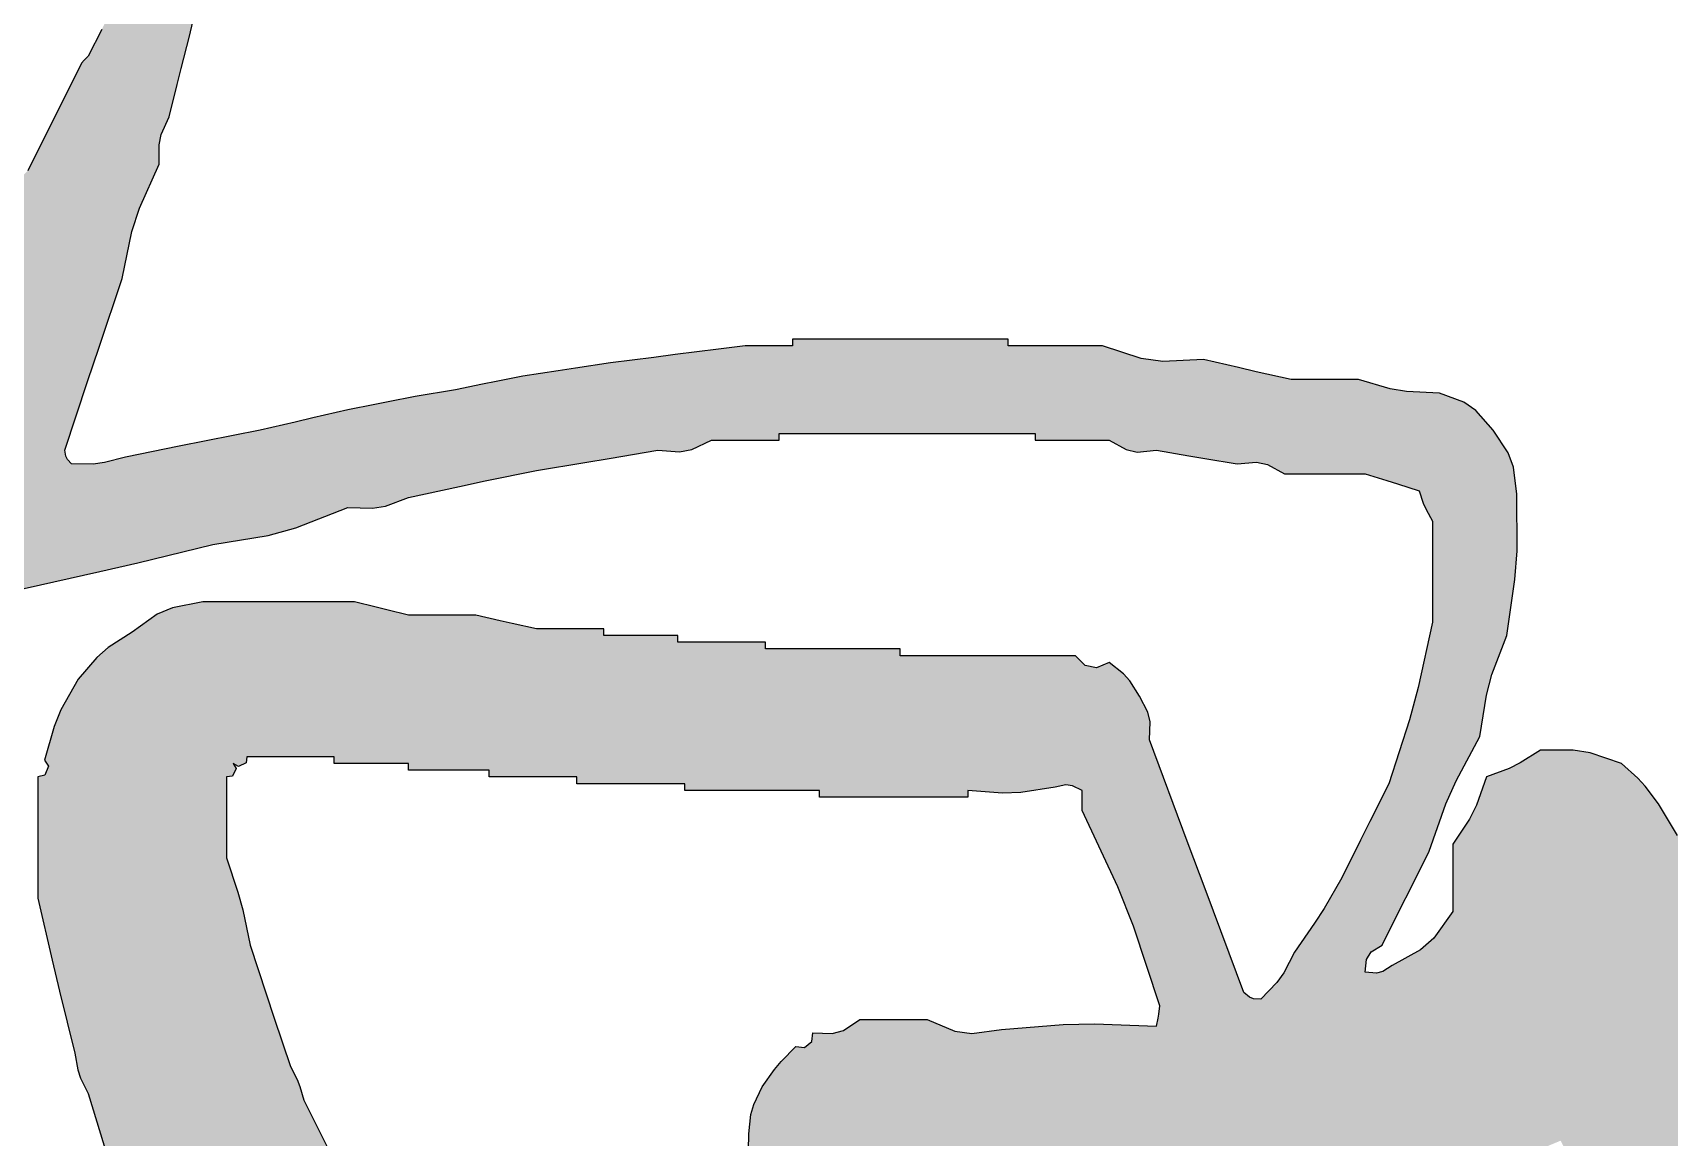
# Model space of a CAD drawing. Header units: millimetres. Extents: x 434053 to 1059003, y -2417481 to 936527.
# Drawn here: x 586877.4 to 587037.7, y -1806201.1 to -1806092.9 of the extents above; entities that cross this region are included whole.
import ezdxf

# ---------------------------------------------------------------- set-up
doc = ezdxf.new("R2010")
doc.units = ezdxf.units.MM
doc.header["$LTSCALE"] = 1000
doc.header["$MEASUREMENT"] = 0
doc.layers.add('图框层', color=3, linetype='Continuous')

# ---------------------------------------------------------------- blocks, each defined once
blk = doc.blocks.new('A$C46CD72AD')
h = blk.add_hatch(color=256)
h.dxf.hatch_style = 1
h.paths.add_polyline_path([(5.189444956116141, 3.462566575792259), (5.201551956116141, 3.48419257579226), (5.201551956116141, 3.519203575792258), (5.201551956116141, 3.536708575792261), (5.201551956116141, 3.571718575792257), (5.186075956116142, 3.63013657579226), (5.172870956116142, 3.659188575792257), (5.139032956116143, 3.709259575792256), (5.125560956116143, 3.729175575792258), (5.118890956116143, 3.739179575792257), (5.105689956116144, 3.759274575792258), (5.034001956116143, 3.830962575792256), (4.998157956116142, 3.866806575792257), (4.926468956116139, 3.938494575792259), (4.842457956116139, 4.007730575792259), (4.80077195611614, 4.042747575792262), (4.718073956116143, 4.113547575792257), (4.71332595611614, 4.126449575792257), (4.716148956116143, 4.137740575792257), (4.726409956116139, 4.146890575792256), (4.762038956116143, 4.199854575792259), (4.783470956116144, 4.224715575792256), (4.830607956116143, 4.267759575792258), (4.887350956116141, 4.305283575792259), (4.914967956116143, 4.325368575792258), (4.968148956116142, 4.367789575792258), (5.010705956116144, 4.383899575792256), (5.03143495611614, 4.395128575792256), (5.068177956116141, 4.421972575792257), (5.125863956116142, 4.450594575792259), (5.156355956116144, 4.462452575792256), (5.21822295611614, 4.480323575792259), (5.288243956116141, 4.50366357579226), (5.323254956116141, 4.515333575792258), (5.393274956116141, 4.538673575792259), (5.431136956116141, 4.558416575792258), (5.449060956116142, 4.572755575792261), (5.476633956116142, 4.605360575792258), (5.478182956116143, 4.621706575792256), (5.48220995611614, 4.630767575792259), (5.493304956116141, 4.642871575792256), (5.493304956116141, 4.672880575792259), (5.493304956116141, 4.687885575792258), (5.493304956116141, 4.717894575792258), (5.479322956116143, 4.747654575792257), (5.470843956116141, 4.762067575792258), (5.451625956116143, 4.788748575792258), (5.428285956116142, 4.800418575792257), (5.416615956116139, 4.806253575792258), (5.393274956116141, 4.81792357579226), (5.35326295611614, 4.81792357579226), (5.333257956116142, 4.81792357579226), (5.293245956116142, 4.81792357579226), (5.283242956116144, 4.811255575792259), (5.278240956116139, 4.807920575792259), (5.268237956116142, 4.801252575792258), (5.24766895611614, 4.80272657579226), (5.235678956116143, 4.799728575792258), (5.21822295611614, 4.788748575792258), (5.163556956116143, 4.77268657579226), (5.136597956116141, 4.762576575792259), (5.084849956116141, 4.73873357579226), (5.032954956116143, 4.719941575792259), (5.00754995611614, 4.708085575792257), (4.959812956116142, 4.680382575792258), (4.899652956116135, 4.652293575792253), (4.87026395611614, 4.63633957579226), (4.813935956116151, 4.601192575792261), (4.767555956116144, 4.571553575792258), (4.744959956116137, 4.555652575792251), (4.70140195611614, 4.522002575792254), (4.660073956116143, 4.486188575792259), (4.638253956116138, 4.469402575792255), (4.593036956116144, 4.438644575792257), (4.586367956116142, 4.445312575792258), (4.583033956116143, 4.448647575792258), (4.576364956116144, 4.455315575792259), (4.573733956116143, 4.484740575792259), (4.569243956116139, 4.500006575792259), (4.555524956116141, 4.526170575792261), (4.526709956116139, 4.592653575792255), (4.512537956116148, 4.626000575792244), (4.484670956116144, 4.692886575792258), (4.526742956116141, 4.714248575792258), (4.547063956116141, 4.72694857579226), (4.584700956116141, 4.75540557579226), (4.664635956116143, 4.806821575792256), (4.70274695611614, 4.836463575792258), (4.772256956116145, 4.901282575792258), (4.807110956116091, 4.929815575792244), (4.824617956116132, 4.943987575792239), (4.859782956116142, 4.972136575792259), (4.911464956116141, 5.023818575792259), (4.937305956116145, 5.049659575792258), (4.988987956116141, 5.101341575792258), (5.073364956116141, 5.199852575792256), (5.112821956116139, 5.251902575792261), (5.184879956116141, 5.359752575792257), (5.18709395611614, 5.374498575792259), (5.191082956116141, 5.382476575792257), (5.201551956116141, 5.393095575792259), (5.201551956116141, 5.426438575792258), (5.201551956116141, 5.443110575792257), (5.201551956116141, 5.476453575792259), (5.188882956116142, 5.508749575792258), (5.17772495611614, 5.52455557579226), (5.151536956116143, 5.547308575792261), (5.134864956116143, 5.555643575792256), (5.126528956116143, 5.55981157579226), (5.109857956116141, 5.568147575792256), (5.079848956116141, 5.568147575792256), (5.064843956116142, 5.568147575792256), (5.034834956116143, 5.568147575792256), (4.998088956116142, 5.548479575792257), (4.980646956116139, 5.535398575792257), (4.951476956116142, 5.505629575792259), (4.886749956116137, 5.423706575792295), (4.854238956116145, 5.382859575792224), (4.78892795611614, 5.301401575792255), (4.737245956116144, 5.249719575792259), (4.711404956116141, 5.223878575792259), (4.659722956116145, 5.172196575792256), (4.581226956116026, 5.107345575792202), (4.542048956116201, 5.074835575792335), (4.463830956116144, 5.009647575792258), (4.443249956116141, 5.002652575792258), (4.433037956116141, 4.996153575792256), (4.417983956116142, 4.980472575792259), (4.325291956116146, 4.921913575792257), (4.276434956116141, 4.895800575792258), (4.176245956116144, 4.85126757579226), (4.130711956116144, 4.845726575792259), (4.107094956116143, 4.837551575792258), (4.067879956116144, 4.813755575792261), (4.046085956116144, 4.797583575792263), (4.035867956116142, 4.78821757579226), (4.017864956116142, 4.767908575792259), (4.004750956116141, 4.72952357579226), (4.001237956116142, 4.708442575792258), (4.001192956116142, 4.667879575792259), (4.017219956116143, 4.642728575792258), (4.02403195611614, 4.629104575792258), (4.034536956116142, 4.601192575792258), (4.069651956116143, 4.588678575792258), (4.086813956116142, 4.580097575792259), (4.117894956116142, 4.559513575792259), (4.151237956116141, 4.559513575792259), (4.167909956116141, 4.559513575792259), (4.201252956116139, 4.559513575792259), (4.233900956116141, 4.536143575792256), (4.248557956116141, 4.519654575792259), (4.267939956116145, 4.484491575792262), (4.27527295611614, 4.472862575792256), (4.277273956116144, 4.464859575792257), (4.276275956116141, 4.451147575792259), (4.260610956116142, 4.452562575792257), (4.251067956116142, 4.458526575792259), (4.242931956116141, 4.471987575792259), (4.196251956116143, 4.495327575792256), (4.172910956116141, 4.506997575792258), (4.126230956116142, 4.530338575792257), (4.067810956116141, 4.550965575792258), (4.039140956116142, 4.563613575792257), (3.98452195611614, 4.592856575792258), (3.933398956116143, 4.60097057579226), (3.907858956116144, 4.607781575792259), (3.859484956116141, 4.626200575792257), (3.790021956116149, 4.636343575792257), (3.754630956116142, 4.638870575792257), (3.684431956116143, 4.638703575792256), (3.650937956116142, 4.634492575792258), (3.633461956116143, 4.628053575792258), (3.605241956116142, 4.609528575792257), (3.581096956116141, 4.587967575792259), (3.570879956116141, 4.573106575792259), (3.55939495611614, 4.542841575792259), (3.557585956116142, 4.502318575792255), (3.554154956116143, 4.481731575792256), (3.54272295611614, 4.442811575792259), (3.54272295611614, 4.409468575792257), (3.54272295611614, 4.392797575792258), (3.54272295611614, 4.359453575792259), (3.532963956116138, 4.316051575792198), (3.527961956116158, 4.294377575792286), (3.517715956116142, 4.251088575792259), (3.520165956116141, 4.200690575792258), (3.516613956116142, 4.174046575792257), (3.501043956116142, 4.126050575792259), (3.501043956116142, 4.079370575792257), (3.501043956116142, 4.056029575792259), (3.501043956116142, 4.009349575792257), (3.492707956116142, 4.009349575792257), (3.492707956116142, 3.902650575792258), (3.492707956116142, 3.849301575792257), (3.492707956116142, 3.742603575792259), (3.49770995611614, 3.742603575792259), (3.501043956116142, 3.742603575792259), (3.501043956116142, 3.719262575792257), (3.501043956116142, 3.707592575792258), (3.501043956116142, 3.684252575792257), (3.502710956116143, 3.670915575792257), (3.503544956116141, 3.664246575792259), (3.505211956116142, 3.650909575792259), (3.511880956116144, 3.597559575792257), (3.515214956116143, 3.570885575792257), (3.521883956116142, 3.517535575792269), (3.528643956116131, 3.474203575792327), (3.531977956116155, 3.452530575792139), (3.538554956116144, 3.409170575792263), (3.545223956116143, 3.37582657579226), (3.548557956116142, 3.359155575792258), (3.555226956116144, 3.325812575792263), (3.558560956116143, 3.305806575792257), (3.560228956116141, 3.295803575792256), (3.563562956116144, 3.27579757579225), (3.570231956116142, 3.242453575792258), (3.573565956116141, 3.225782575792259), (3.580234956116136, 3.19243857579227), (3.590237956116141, 3.14909257579226), (3.595238956116141, 3.127419575792256), (3.605241956116142, 3.084073575792264), (3.618578956116142, 3.017386575792258), (3.625247956116141, 2.984043575792256), (3.638584956116141, 2.917356575792258), (3.645484956116142, 2.891375575792257), (3.647212956116142, 2.877550575792259), (3.646920956116144, 2.850670575792257), (3.639827881298881, 2.844014539794895), (3.630248956116141, 2.842334575792258), (3.545223956116143, 2.87067657579226), (3.502710956116143, 2.884847575792257), (3.417685956116141, 2.913188575792258), (3.359368956116139, 2.925374575792258), (3.330379956116143, 2.934753575792257), (3.275976956116143, 2.959035575792257), (3.25210695611614, 2.959026575792258), (3.239396956116142, 2.961750575792259), (3.217625956116141, 2.97153957579226), (3.177613956116144, 2.981542575792258), (3.157607956116141, 2.986544575792259), (3.117596956116145, 2.996547575792256), (3.075145956116138, 3.006638575792259), (3.052863956116141, 3.009209575792259), (3.009230956116141, 3.009050575792259), (2.984914956116143, 2.999580575792258), (2.973045956116142, 2.993646575792258), (2.950879956116143, 2.979875575792256), (2.933607956116141, 2.961186575792258), (2.926436956116142, 2.949533575792259), (2.917536956116145, 2.925692575792258), (2.916866956116142, 2.891695575792259), (2.91332295611614, 2.873974575792257), (2.900864956116141, 2.842334575792258), (2.900864956116141, 2.762310575792259), (2.900864956116141, 2.722298575792259), (2.900864956116141, 2.642274575792257), (2.905866956116142, 2.642274575792257), (2.909200956116141, 2.642274575792257), (2.909200956116141, 2.598928575792257), (2.909200956116141, 2.577255575792261), (2.909200956116141, 2.533909575792258), (2.912905956116145, 2.533493575792257), (2.915258956116144, 2.52878657579226), (2.913368956116141, 2.525573575792258), (2.913511956116142, 2.498078575792256), (2.91722795611614, 2.48321457579226), (2.930040956116141, 2.45888657579226), (2.931596956116142, 2.418766575792262), (2.933269956116142, 2.398681575792263), (2.93837595611614, 2.358856575792256), (2.945714956116142, 2.351285575792257), (2.948039956116144, 2.344309575792259), (2.946711956116143, 2.333849575792257), (2.957502956116141, 2.305404575792259), (2.96019795611614, 2.289234575792257), (2.95921595611614, 2.258827575792257), (2.965884956116142, 2.258827575792257), (2.975887956116139, 2.258827575792257), (2.970124956116141, 2.249997575792257), (2.974314956116142, 2.237425575792258), (2.984222956116142, 2.233819575792259), (2.985163956116143, 2.264227575792258), (2.982470956116142, 2.28038257579226), (2.971719956116143, 2.308841575792258), (2.97076295611614, 2.32059157579226), (2.969922956116143, 2.32646957579226), (2.967551956116143, 2.338017575792261), (2.962441956116141, 2.339316575792257), (2.960075956116142, 2.346415575792257), (2.966189956116143, 2.354004476638689), (2.966189956116143, 2.357055575792259), (2.963383956116143, 2.358856575792256), (2.956714956116144, 2.405537575792259), (2.953380956116142, 2.428877575792256), (2.946711956116143, 2.47555857579226), (2.944878956116142, 2.516080575792259), (2.941448956116144, 2.536661575792259), (2.930040956116141, 2.57558857579226), (2.930759956116141, 2.615628575792257), (2.929919956116141, 2.635776575792264), (2.925872956116141, 2.67561857579226), (2.925872956116141, 2.712295575792258), (2.925872956116141, 2.730634575792259), (2.925872956116141, 2.767312575792257), (2.934207956116143, 2.767312575792257), (2.934207956116143, 2.795653575792258), (2.934207956116143, 2.809824575792256), (2.934207956116143, 2.838166575792258), (2.940202956116142, 2.872700575792258), (2.948796956116141, 2.890841575792258), (2.971719956116143, 2.917356575792258), (2.99323795611614, 2.930206575792258), (3.011204956116142, 2.931404575792257), (3.034237956116137, 2.921524575792262), (3.043479956116141, 2.916448575792259), (3.048806956116142, 2.91467257579226), (3.059245956116143, 2.913188575792258), (3.092588956116142, 2.896517575792259), (3.109260956116142, 2.888181575792256), (3.14260395611614, 2.871509575792256), (3.145937956116143, 2.868175575792257), (3.150939956116144, 2.863174575792257), (3.204288956116141, 2.836499575792256), (3.230963956116142, 2.823162575792256), (3.284312956116143, 2.796487575792256), (3.292648956116135, 2.788151575792263), (3.332660956116143, 2.768145575792261), (3.352666956116142, 2.75814257579226), (3.392678956116143, 2.738136575792261), (3.401015956073291, 2.729799575835106), (3.447694956116141, 2.70646057579226), (3.471034956116142, 2.694790575792258), (3.517715956116138, 2.671450575792257), (3.586893956116139, 2.639720575792261), (3.620589956116142, 2.621187575792256), (3.684431956116143, 2.579756575792256), (3.682238956116141, 2.574159575792258), (3.686757956116143, 2.56738057579226), (3.692767956116143, 2.567252575792256), (3.692767956116143, 2.527240575792256), (3.692767956116143, 2.507234575792257), (3.692767956116143, 2.46722257579226), (3.69776995611614, 2.46722257579226), (3.701103956116143, 2.46722257579226), (3.701103956116143, 2.40720457579226), (3.701103956116143, 2.37719557579226), (3.701103956116143, 2.317177575792257), (3.706104956116143, 2.317177575792257), (3.709439956116142, 2.317177575792257), (3.709439956116142, 2.240488575792257), (3.709439956116142, 2.202143575792258), (3.709439956116142, 2.125453575792257), (3.700941956116139, 2.085476575792267), (3.696773956116136, 2.06546957579225), (3.688599956116139, 2.025424575792258), (3.678420956116142, 1.997541575792258), (3.667435956116144, 1.983560575792259), (3.642752956116141, 1.967073575792258), (3.61093595611614, 1.944906575792258), (3.592490956116141, 1.936122575792258), (3.555226956116144, 1.925394575792257), (3.531536956116142, 1.922465575792257), (3.518641956116142, 1.916514575792259), (3.501043956116142, 1.900386575792259), (3.485350956116143, 1.906927575792256), (3.471334956116142, 1.904124575792256), (3.459364956116143, 1.892050575792258), (3.406015956116139, 1.892050575792258), (3.379340956116142, 1.892050575792258), (3.325991956116141, 1.892050575792258), (3.280652956116143, 1.899007575792259), (3.25756395611614, 1.907000575792258), (3.217625956116137, 1.929562575792257), (3.196183956116144, 1.940441575792258), (3.185900956116146, 1.947297575792257), (3.167610956116143, 1.962905575792259), (3.152923956116144, 1.965481575792257), (3.145141956116142, 1.969373575792259), (3.134267956116144, 1.979577575792257), (3.13020995611614, 1.984869575792258), (3.121653956116141, 1.984869575792258), (3.117596956116142, 1.979577575792257), (3.127838956116143, 1.963564575792258), (3.133772956116143, 1.955935575792257), (3.14677195611614, 1.942065575792258), (3.155107956116144, 1.942065575792258), (3.15927595611614, 1.942065575792258), (3.167610956116143, 1.942065575792258), (3.167610956116143, 1.935397575792258), (3.167610956116143, 1.925394575792257), (3.224034956116142, 1.89771957579226), (3.253542956116146, 1.885916575792258), (3.313487956116141, 1.867043575792257), (3.324220956116143, 1.872711575792259), (3.336544956116143, 1.869189575792259), (3.342663956116141, 1.858707575792259), (3.386009956116141, 1.858707575792259), (3.407682956116144, 1.858707575792259), (3.45102895611614, 1.858707575792259), (3.466261956116142, 1.845631575792257), (3.483856956116142, 1.844165575792257), (3.501043956116142, 1.854539575792259), (3.511175956116141, 1.854977575792256), (3.516325956116141, 1.85583657579226), (3.526051956116142, 1.858707575792259), (3.579400956116142, 1.858707575792259), (3.60607595611614, 1.858707575792259), (3.65942495611614, 1.858707575792259), (3.70263295611614, 1.87088057579226), (3.723938956116143, 1.879403575792258), (3.763622956116144, 1.900386575792261), (3.78362595611614, 1.913087575792257), (3.793058956116145, 1.92080557579226), (3.809469956116143, 1.937898575792259), (3.823764956116143, 1.970714575792259), (3.832191956116141, 1.986724575792255), (3.851148956116141, 2.017088575792258), (3.850620956116142, 2.054363575792259), (3.854205956116143, 2.074078575792258), (3.86781995611614, 2.108782575792258), (3.86781995611614, 2.170467575792259), (3.86781995611614, 2.201309575792257), (3.86781995611614, 2.262994575792259), (3.866152956116139, 2.28133357579226), (3.865319956116142, 2.290503575792258), (3.863651956116144, 2.308841575792258), (3.856983956116142, 2.382197575792258), (3.853648956116142, 2.418874575792255), (3.846980956116145, 2.492230575792259), (3.84158795611614, 2.496152575792255), (3.84158795611614, 2.504978575792258), (3.846980956116145, 2.508901575792258), (3.850856956116143, 2.516467575792259), (3.861331956116143, 2.518562575792256), (3.86781995611614, 2.513069575792258), (3.927731956116173, 2.489457575792262), (3.957741956116156, 2.477786575792255), (4.017864956116149, 2.454718575792253), (4.087885956116143, 2.431378575792259), (4.122895956116142, 2.41970857579226), (4.192916956116139, 2.396368575792255), (4.296444956116158, 2.368627575792253), (4.348129956116157, 2.354456575792266), (4.451327956116142, 2.325513575792257), (4.481735956116143, 2.326454575792258), (4.497889956116143, 2.323761575792258), (4.526349956116139, 2.313009575792258), (4.629544956116138, 2.295318575792262), (4.681236956116134, 2.286981575792261), (4.784760956116134, 2.271330575792259), (4.838109956116142, 2.264662575792258), (4.864783956116142, 2.261327575792258), (4.918133956116144, 2.254659575792257), (4.931470956116144, 2.252992575792259), (4.938139956116142, 2.252158575792258), (4.951476956116142, 2.250491575792257), (4.978151956116143, 2.250491575792257), (4.991488956116143, 2.250491575792257), (5.01816395611614, 2.250491575792257), (5.01816395611614, 2.242155575792259), (5.184879956116141, 2.242155575792259), (5.268237956116142, 2.242155575792259), (5.434954956116144, 2.242155575792259), (5.514355956116141, 2.257499575792256), (5.554537956116143, 2.263359575792258), (5.635013956116143, 2.271330575792259), (5.668356956116142, 2.277999575792258), (5.685028956116142, 2.28133357579226), (5.718371956116137, 2.288002575792255), (5.738400956116148, 2.29120057579226), (5.748403956116125, 2.292868575792259), (5.768386956116142, 2.296338575792259), (5.808398956116143, 2.30634157579226), (5.828404956116142, 2.31134257579226), (5.868416956116143, 2.321345575792257), (5.895749956116141, 2.324332575792258), (5.909580956116145, 2.327790575792257), (5.935103956116141, 2.338017575792261), (5.981725956116104, 2.351557575792246), (6.005066956116096, 2.358226575792241), (6.05180495611614, 2.371360575792259), (6.091816956116141, 2.384697575792259), (6.111822956116143, 2.391366575792258), (6.151834956116137, 2.404703575792258), (6.212004956116157, 2.427650575792271), (6.242015956116116, 2.439321575792256), (6.301879956116142, 2.46305457579226), (6.485267956116143, 2.583924575792256), (6.36547495611611, 2.557775575792256), (6.305446956116121, 2.545269575792254), (6.185177956116142, 2.521405575792258), (6.131828956116141, 2.514736575792259), (6.105153956116141, 2.511402575792257), (6.051804956116143, 2.504733575792258), (6.038467956116143, 2.503066575792257), (6.031798956116141, 2.50223357579226), (6.018461956116141, 2.500565575792258), (5.988452956116141, 2.500565575792258), (5.973448956116144, 2.500565575792258), (5.943439956116144, 2.500565575792258), (5.943439956116144, 2.495564575792258), (5.943439956116144, 2.492230575792259), (5.863415956116143, 2.492230575792259), (5.823403956116142, 2.492230575792259), (5.743379956116144, 2.492230575792259), (5.743379956116144, 2.487228575792258), (5.743379956116144, 2.483894575792259), (5.646683956116142, 2.483894575792259), (5.598336956116142, 2.483894575792259), (5.501640956116141, 2.483894575792259), (5.501640956116141, 2.492230575792259), (5.434954956116144, 2.492230575792259), (5.401610956116141, 2.492230575792259), (5.33492495611614, 2.492230575792259), (5.33492495611614, 2.500565575792258), (5.284909956116142, 2.500565575792258), (5.259901956116142, 2.500565575792258), (5.209886956116144, 2.500565575792258), (5.17987795611614, 2.507234575792257), (5.164873956116143, 2.510568575792256), (5.134864956116143, 2.517237575792258), (5.098186956116145, 2.517237575792258), (5.079848956116141, 2.517237575792258), (5.043170956116143, 2.517237575792258), (5.016495956116142, 2.523906575792257), (5.003158956116142, 2.527240575792256), (4.976483956116144, 2.533909575792258), (4.919583956116142, 2.534535575792258), (4.890905956116143, 2.537065575792258), (4.834774956116139, 2.546412575792257), (4.78809495611614, 2.553081575792259), (4.764754956116143, 2.556415575792258), (4.718073956116147, 2.563084575792256), (4.661374956116131, 2.573001575792258), (4.633032956116129, 2.578003575792248), (4.576364956116134, 2.588091575792259), (4.509677956116139, 2.60142957579226), (4.476334956116141, 2.608097575792257), (4.409648956116147, 2.621435575792258), (4.379853956116136, 2.629004575792258), (4.364821956116135, 2.632344575792256), (4.334625956116138, 2.638106575792257), (4.294613956116141, 2.648109575792258), (4.274607956116142, 2.653111575792259), (4.234595956116149, 2.663114575792253), (4.058990956116141, 2.706658575792261), (3.971921956116137, 2.732612575792256), (3.801133956116143, 2.792319575792259), (3.780365956116142, 2.88588657579227), (3.769526956116149, 2.932575575792246), (3.746950956116141, 3.025722575792255), (3.735723956116143, 3.093967575792259), (3.726350956116143, 3.128049575792257), (3.701103956116143, 3.192438575792259), (3.702043956116142, 3.222847575792258), (3.699351956116143, 3.239001575792258), (3.688599956116139, 3.267461575792261), (3.674889956116143, 3.330733575792259), (3.668219956116136, 3.362412575792227), (3.655256956116141, 3.425841575792258), (3.645253956116143, 3.485859575792258), (3.640251956116142, 3.515868575792258), (3.630248956116141, 3.575886575792261), (3.632187956116141, 3.602956575792259), (3.629358956116143, 3.618044575792258), (3.617745956116142, 3.642573575792259), (3.617745956116142, 3.675916575792257), (3.617745956116142, 3.692588575792257), (3.617745956116142, 3.725931575792259), (3.612743956116141, 3.725931575792259), (3.609409956116142, 3.725931575792259), (3.609409956116142, 3.852635575792259), (3.609409956116142, 3.915988575792259), (3.609409956116142, 4.042692575792259), (3.617745956116142, 4.042692575792259), (3.617745956116142, 4.079370575792257), (3.617745956116142, 4.097709575792258), (3.617745956116142, 4.134386575792259), (3.629462956116139, 4.15518257579226), (3.632416956116142, 4.168965575792257), (3.630248956116141, 4.192737575792258), (3.636917956116143, 4.232749575792258), (3.640251956116142, 4.252755575792261), (3.646920956116144, 4.292767575792258), (3.644753956116141, 4.316538575792258), (3.647706956116142, 4.330321575792258), (3.65942495611614, 4.351117575792259), (3.65942495611614, 4.391129575792259), (3.65942495611614, 4.411135575792258), (3.65942495611614, 4.451147575792259), (3.66776095611614, 4.477822575792256), (3.67192895611614, 4.491159575792256), (3.680263956116143, 4.517834575792257), (3.695883956116148, 4.522896575792256), (3.703550956116143, 4.52630457579226), (3.717775956116142, 4.534505575792259), (3.767789956116143, 4.534505575792259), (3.792797956116143, 4.534505575792259), (3.842812956116141, 4.534505575792259), (3.92374695611614, 4.516526575792259), (3.963926956116147, 4.505644575792257), (4.042872956116142, 4.480323575792259), (4.08955295611614, 4.45698257579226), (4.112892956116141, 4.445312575792258), (4.159573956116141, 4.421972575792257), (4.197214956116142, 4.400220575792257), (4.215620956116144, 4.388507575792257), (4.251267956116141, 4.363621575792259), (4.276810956116144, 4.350573575792257), (4.288991956116142, 4.34187357579226), (4.30961895611614, 4.32194257579226), (4.308857391257856, 4.310158707803691), (4.301282956116143, 4.301103575792258), (4.176329956116234, 4.254195575792263), (4.113810956116076, 4.230855575792212), (3.988689956116144, 4.184401575792258), (3.966454956116142, 4.185012575792257), (3.954224956116139, 4.182190575792259), (3.934506956116142, 4.171897575792258), (3.915588956116142, 4.15984857579226), (3.906795956116142, 4.151935575792258), (3.89282795611614, 4.134386575792259), (3.899368956116142, 4.118693575792257), (3.896565956116142, 4.104677575792255), (3.884491956116143, 4.092707575792257), (3.884491956116143, 4.006014575792261), (3.884491956116143, 3.962668575792257), (3.884491956116143, 3.875976575792258), (3.876155956116143, 3.875976575792258), (3.876155956116143, 3.80928957579226), (3.876155956116143, 3.775946575792258), (3.876155956116143, 3.709259575792256), (3.86781995611614, 3.709259575792256), (3.86781995611614, 3.66591357579226), (3.86781995611614, 3.644240575792256), (3.86781995611614, 3.600894575792257), (3.859484956116141, 3.600894575792257), (3.859484956116141, 3.564216575792258), (3.859484956116141, 3.545877575792257), (3.859484956116141, 3.509200575792256), (3.851148956116141, 3.509200575792256), (3.851148956116141, 3.475856575792257), (3.851148956116141, 3.459185575792258), (3.851148956116141, 3.425841575792258), (3.844479956116142, 3.395832575792259), (3.841145956116144, 3.380828575792258), (3.834476956116141, 3.350819575792258), (3.834476956116141, 3.317476575792259), (3.834476956116141, 3.300804575792259), (3.834476956116141, 3.267461575792261), (3.827807956116143, 3.24078657579226), (3.824473956116144, 3.227449575792257), (3.817804956116142, 3.200774575792256), (3.817804956116142, 3.125752575792255), (3.817804956116142, 3.088241575792257), (3.817804956116142, 3.013218575792258), (3.825087956116143, 2.975831575792256), (3.833264956116142, 2.956750575792256), (3.855316956116141, 2.925692575792258), (3.874449956116141, 2.895855575792261), (3.886633956116142, 2.881930575792261), (3.913666956116142, 2.859006575792257), (3.951394956116143, 2.837663575792259), (3.971976956116141, 2.829087575792258), (4.013696956116142, 2.817327575792255), (4.021282956116142, 2.822128575792259), (4.032354956116141, 2.817700575792259), (4.034536956116142, 2.808991575792259), (4.094554956116141, 2.808991575792259), (4.124563956116141, 2.808991575792259), (4.184580956116143, 2.808991575792259), (4.261415956116135, 2.826712575792254), (4.299765956116133, 2.835882575792255), (4.376304956116144, 2.854838575792257), (4.397082956116144, 2.85844257579226), (4.407535956116142, 2.861926575792257), (4.426319956116142, 2.871509575792256), (4.490914956116143, 2.891150575792256), (4.522802956116141, 2.902898575792261), (4.584700956116141, 2.929860575792258), (4.64471895611614, 2.959869575792258), (4.67472795611614, 2.974874575792256), (4.734745956116143, 3.004882575792259), (4.764945956116144, 3.024598575792258), (4.779953956116142, 3.034602575792256), (4.809767956116143, 3.054897575792257), (4.83120995611614, 3.065777575792257), (4.841492956116141, 3.072632575792259), (4.859782956116142, 3.088241575792257), (4.881224956116142, 3.099120575792259), (4.891507956116143, 3.105976575792258), (4.90979795611614, 3.121584575792259), (4.988552956116141, 3.178083575792261), (5.025824956116139, 3.210272575792256), (5.093185956116141, 3.279965575792257), (5.106812956116141, 3.307821575792257), (5.116559956116141, 3.321114575792258), (5.139032956116143, 3.342483575792258), (5.155704956116143, 3.37582657579226), (5.164039956116142, 3.39249857579226), (5.180711956116141, 3.425841575792258), (5.185043956116139, 3.450244575792258)])
h.paths.add_polyline_path([(4.943140956116142, 3.509200575792256), (4.92786995611614, 3.495749575792257), (4.921376956116141, 3.48647357579226), (4.91396595611614, 3.467521575792258), (4.875620956116144, 3.429176575792258), (4.856448956116143, 3.410003575792256), (4.81810395611614, 3.371659575792258), (4.781515956116142, 3.344860575792257), (4.763176956116144, 3.331523575792257), (4.726409956116139, 3.304972575792259), (4.708119956116143, 3.289364575792259), (4.697836956116141, 3.28250857579226), (4.676394956116141, 3.271629575792257), (4.646580956116139, 3.251334575792256), (4.631572956116138, 3.241329575792257), (4.601371956116139, 3.221614575792259), (4.534685956116142, 3.188271575792257), (4.501342956116144, 3.171599575792257), (4.434655956116142, 3.138256575792258), (4.417444956116142, 3.133137575792258), (4.408969956116142, 3.129747575792258), (4.392976956116144, 3.121584575792259), (4.332958956116144, 3.101578575792256), (4.302949956116141, 3.091575575792259), (4.242931956116141, 3.071569575792257), (4.198976956116141, 3.062457575792259), (4.177154956116141, 3.056581575792258), (4.134566956116142, 3.042394575792258), (4.094554956116141, 3.042394575792258), (4.074548956116143, 3.042394575792258), (4.034536956116142, 3.042394575792258), (4.033738956116142, 3.049807575792258), (4.024273956116144, 3.054539575792258), (4.017864956116142, 3.050729575792257), (4.02167495611614, 3.057138575792258), (4.016941956116142, 3.066604575792258), (4.009528956116142, 3.06740157579226), (4.009528956116142, 3.110747575792256), (4.009528956116142, 3.132421575792257), (4.009528956116142, 3.175767575792261), (4.012863956116142, 3.175767575792261), (4.017864956116142, 3.175767575792261), (4.017864956116142, 3.212444575792258), (4.017864956116142, 3.230783575792259), (4.017864956116142, 3.267461575792261), (4.021198956116141, 3.267461575792261), (4.026200956116142, 3.267461575792261), (4.026200956116142, 3.307473575792258), (4.026200956116142, 3.327479575792257), (4.026200956116142, 3.367491575792258), (4.029534956116141, 3.367491575792258), (4.034536956116142, 3.367491575792258), (4.034536956116142, 3.410837575792257), (4.034536956116142, 3.432510575792257), (4.034536956116142, 3.475856575792257), (4.037870956116144, 3.475856575792257), (4.042872956116142, 3.475856575792257), (4.042872956116142, 3.529206575792259), (4.042872956116142, 3.555880575792258), (4.042872956116142, 3.609229575792259), (4.046206956116141, 3.609229575792259), (4.051207956116141, 3.609229575792259), (4.051207956116141, 3.675916575792257), (4.051207956116141, 3.709259575792256), (4.051207956116141, 3.775946575792258), (4.054542956116144, 3.775946575792258), (4.059543956116141, 3.775946575792258), (4.059543956116141, 3.849301575792257), (4.059543956116141, 3.885979575792259), (4.059543956116141, 3.959334575792258), (4.056209956116142, 3.959334575792258), (4.054542956116144, 3.959334575792258), (4.051207956116141, 3.959334575792258), (4.054672956116143, 4.002574575792256), (4.053815956116139, 4.024854575792258), (4.047039956116144, 4.067700575792259), (4.044386956116142, 4.08087657579226), (4.045392956116142, 4.088925575792256), (4.051207956116141, 4.101043575792257), (4.061210956116142, 4.101043575792257), (4.066212956116139, 4.101043575792257), (4.07621595611614, 4.101043575792257), (4.170487956116144, 4.145010575792259), (4.219170956116141, 4.164315575792259), (4.317954956116143, 4.196905575792261), (4.330554622748835, 4.195396468834364), (4.342961956116142, 4.192737575792258), (4.33989495611614, 4.116091575792257), (4.34073495611614, 4.07745457579226), (4.347129956116142, 4.001013575792257), (4.352081956116141, 3.964329575792259), (4.34921895611614, 3.943338575792257), (4.334625956116142, 3.909319575792257), (4.334625956116142, 3.875976575792258), (4.334625956116142, 3.859304575792258), (4.334625956116142, 3.82596157579226), (4.348161956116144, 3.805811575792259), (4.352144956116142, 3.79187057579226), (4.351297956116142, 3.767610575792258), (4.361915956116142, 3.766508575792258), (4.369225956116143, 3.757371575792256), (4.367969956116141, 3.746770575792258), (4.38667295611614, 3.728650575792258), (4.396787956116142, 3.720221575792255), (4.417983956116142, 3.70509157579226), (4.439895956116143, 3.694644575792257), (4.452211956116145, 3.691125575792256), (4.476334956116141, 3.688420575792257), (4.496405956116142, 3.687982575792258), (4.506628956116142, 3.688834575792256), (4.526349956116139, 3.692588575792257), (4.558645956116141, 3.705256575792259), (4.574451956116143, 3.71641457579226), (4.597204956116141, 3.742603575792259), (4.610974956116141, 3.764768575792257), (4.616909956116142, 3.776637575792257), (4.626379956116143, 3.800953575792256), (4.626379956116143, 3.854303575792258), (4.626379956116143, 3.880977575792258), (4.626379956116143, 3.934326575792259), (4.639915956116141, 3.954477575792257), (4.643898956116143, 3.968418575792256), (4.643051956116143, 3.992677575792257), (4.656864956116141, 3.996156575792259), (4.668274956116139, 3.991877575792255), (4.676394956116141, 3.980173575792257), (4.754552956116139, 3.89748257579226), (4.790806956116143, 3.852797575792259), (4.855614956116142, 3.759274575792258), (4.899766956116142, 3.690160575792259), (4.918508956116142, 3.652677575792257), (4.947308956116142, 3.575886575792261), (4.952819956116141, 3.549734575792257), (4.951865956116141, 3.534462575792258)], flags=16)
for p, q in [((4.107094956116143, 4.837551575792258), (4.067879956116144, 4.813755575792261)), ((4.067879956116144, 4.813755575792261), (4.046085956116141, 4.79758357579226)), ((4.035867956116142, 4.78821757579226), (4.017864956116142, 4.767908575792259)), ((4.046085956116141, 4.79758357579226), (4.035867956116142, 4.78821757579226)), ((4.017864956116142, 4.767908575792259), (4.004750956116141, 4.72952357579226)), ((4.004750956116141, 4.72952357579226), (4.001237956116142, 4.708442575792258)), ((4.001237956116142, 4.708442575792258), (4.001192956116142, 4.667879575792259)), ((4.001192956116142, 4.667879575792259), (4.017219956116143, 4.642728575792258)), ((3.684431956116143, 4.638703575792256), (3.650937956116142, 4.634492575792258)), ((3.754630956116142, 4.638870575792257), (3.684431956116143, 4.638703575792256)), ((3.790021956116142, 4.636343575792257), (3.754630956116142, 4.638870575792257)), ((3.859484956116141, 4.626200575792257), (3.790021956116142, 4.636343575792257)), ((4.017219956116143, 4.642728575792258), (4.02403195611614, 4.629104575792258)), ((3.633461956116143, 4.628053575792258), (3.605241956116142, 4.609528575792257)), ((3.650937956116142, 4.634492575792258), (3.633461956116143, 4.628053575792258)), ((3.907858956116144, 4.607781575792259), (3.859484956116141, 4.626200575792257)), ((4.02403195611614, 4.629104575792258), (4.034536956116142, 4.601192575792258)), ((3.605241956116142, 4.609528575792257), (3.581096956116141, 4.587967575792259)), ((3.933398956116143, 4.60097057579226), (3.907858956116144, 4.607781575792259)), ((3.98452195611614, 4.592856575792258), (3.933398956116143, 4.60097057579226)), ((4.034536956116142, 4.601192575792258), (4.069651956116143, 4.588678575792258)), ((3.581096956116141, 4.587967575792259), (3.570879956116141, 4.573106575792259)), ((4.039140956116142, 4.563613575792257), (3.98452195611614, 4.592856575792258)), ((4.069651956116143, 4.588678575792258), (4.086813956116142, 4.580097575792259)), ((4.086813956116142, 4.580097575792259), (4.117894956116142, 4.559513575792259)), ((3.570879956116141, 4.573106575792259), (3.55939495611614, 4.542841575792259)), ((4.067810956116141, 4.550965575792258), (4.039140956116142, 4.563613575792257)), ((4.117894956116142, 4.559513575792259), (4.151237956116141, 4.559513575792259)), ((4.151237956116141, 4.559513575792259), (4.167909956116141, 4.559513575792259)), ((4.167909956116141, 4.559513575792259), (4.201252956116139, 4.559513575792259)), ((4.201252956116139, 4.559513575792259), (4.233900956116141, 4.536143575792256)), ((3.55939495611614, 4.542841575792259), (3.557585956116142, 4.502318575792255)), ((4.126230956116142, 4.530338575792257), (4.067810956116141, 4.550965575792258)), ((4.233900956116141, 4.536143575792256), (4.248557956116141, 4.519654575792259)), ((3.67192895611614, 4.491159575792256), (3.680263956116143, 4.517834575792257)), ((3.680263956116143, 4.517834575792257), (3.695883956116145, 4.522896575792256)), ((3.695883956116145, 4.522896575792256), (3.703550956116143, 4.52630457579226)), ((3.703550956116143, 4.52630457579226), (3.717775956116142, 4.534505575792259)), ((3.717775956116142, 4.534505575792259), (3.767789956116143, 4.534505575792259)), ((3.767789956116143, 4.534505575792259), (3.792797956116143, 4.534505575792259)), ((3.792797956116143, 4.534505575792259), (3.842812956116141, 4.534505575792259)), ((3.842812956116141, 4.534505575792259), (3.92374695611614, 4.516526575792259)), ((3.92374695611614, 4.516526575792259), (3.963926956116143, 4.505644575792257)), ((4.172910956116141, 4.506997575792258), (4.126230956116142, 4.530338575792257)), ((4.248557956116141, 4.519654575792259), (4.267939956116145, 4.484491575792259)), ((3.557585956116142, 4.502318575792255), (3.554154956116143, 4.481731575792256)), ((3.963926956116143, 4.505644575792257), (4.042872956116142, 4.480323575792259)), ((4.196251956116143, 4.495327575792256), (4.172910956116141, 4.506997575792258)), ((4.242931956116141, 4.471987575792259), (4.196251956116143, 4.495327575792256)), ((3.554154956116143, 4.481731575792256), (3.54272295611614, 4.442811575792259)), ((3.65942495611614, 4.451147575792259), (3.66776095611614, 4.477822575792256)), ((3.66776095611614, 4.477822575792256), (3.67192895611614, 4.491159575792256)), ((4.042872956116142, 4.480323575792259), (4.08955295611614, 4.45698257579226)), ((4.267939956116145, 4.484491575792259), (4.27527295611614, 4.472862575792256)), ((4.08955295611614, 4.45698257579226), (4.112892956116141, 4.445312575792258)), ((4.251067956116142, 4.458526575792259), (4.242931956116141, 4.471987575792259)), ((4.260610956116142, 4.452562575792257), (4.251067956116142, 4.458526575792259)), ((4.27527295611614, 4.472862575792256), (4.277273956116144, 4.464859575792257)), ((4.277273956116144, 4.464859575792257), (4.276275956116141, 4.451147575792259)), ((3.54272295611614, 4.442811575792259), (3.54272295611614, 4.409468575792257)), ((3.65942495611614, 4.411135575792258), (3.65942495611614, 4.451147575792259)), ((4.112892956116141, 4.445312575792258), (4.159573956116141, 4.421972575792257)), ((4.276275956116141, 4.451147575792259), (4.260610956116142, 4.452562575792257)), ((4.159573956116141, 4.421972575792257), (4.197214956116142, 4.400220575792257)), ((3.54272295611614, 4.409468575792257), (3.54272295611614, 4.392797575792258)), ((3.65942495611614, 4.391129575792259), (3.65942495611614, 4.411135575792258)), ((4.197214956116142, 4.400220575792257), (4.215620956116144, 4.388507575792257)), ((3.54272295611614, 4.392797575792258), (3.54272295611614, 4.359453575792259)), ((3.65942495611614, 4.351117575792259), (3.65942495611614, 4.391129575792259)), ((4.215620956116144, 4.388507575792257), (4.251267956116141, 4.363621575792259)), ((3.54272295611614, 4.359453575792259), (3.532963956116141, 4.316051575792258)), ((4.251267956116141, 4.363621575792259), (4.276810956116144, 4.350573575792257)), ((3.647706956116142, 4.330321575792258), (3.65942495611614, 4.351117575792259)), ((4.276810956116144, 4.350573575792257), (4.288991956116142, 4.34187357579226)), ((4.288991956116142, 4.34187357579226), (4.30961895611614, 4.32194257579226)), ((3.532963956116141, 4.316051575792258), (3.527961956116144, 4.294377575792257)), ((3.644753956116141, 4.316538575792258), (3.647706956116142, 4.330321575792258)), ((3.646920956116144, 4.292767575792258), (3.644753956116141, 4.316538575792258)), ((4.309039956116141, 4.312983575792259), (4.307042956116142, 4.307989575792259)), ((4.30961895611614, 4.32194257579226), (4.309039956116141, 4.312983575792259)), ((3.527961956116144, 4.294377575792257), (3.517715956116142, 4.251088575792259)), ((3.640251956116142, 4.252755575792261), (3.646920956116144, 4.292767575792258)), ((4.301282956116143, 4.301103575792258), (4.176329956116142, 4.254195575792259)), ((4.307042956116142, 4.307989575792259), (4.301282956116143, 4.301103575792258)), ((3.636917956116143, 4.232749575792258), (3.640251956116142, 4.252755575792261)), ((4.176329956116142, 4.254195575792259), (4.113810956116144, 4.230855575792258)), ((3.517715956116142, 4.251088575792259), (3.520165956116141, 4.200690575792258)), ((3.630248956116141, 4.192737575792258), (3.636917956116143, 4.232749575792258)), ((4.113810956116144, 4.230855575792258), (3.988689956116144, 4.184401575792258)), ((3.520165956116141, 4.200690575792258), (3.516613956116142, 4.174046575792257)), ((3.632416956116142, 4.168965575792257), (3.630248956116141, 4.192737575792258)), ((4.317954956116143, 4.196905575792261), (4.219170956116141, 4.164315575792259)), ((4.328023956116141, 4.195699575792258), (4.317954956116143, 4.196905575792261)), ((4.333045956116141, 4.194862575792257), (4.328023956116141, 4.195699575792258)), ((4.342961956116142, 4.192737575792258), (4.333045956116141, 4.194862575792257)), ((4.33989495611614, 4.116091575792257), (4.342961956116142, 4.192737575792258)), ((3.516613956116142, 4.174046575792257), (3.501043956116142, 4.126050575792259)), ((3.934506956116142, 4.171897575792258), (3.915588956116142, 4.15984857579226)), ((3.954224956116139, 4.182190575792259), (3.934506956116142, 4.171897575792258)), ((3.966454956116142, 4.185012575792257), (3.954224956116139, 4.182190575792259)), ((3.988689956116144, 4.184401575792258), (3.966454956116142, 4.185012575792257)), ((3.617745956116142, 4.134386575792259), (3.629462956116139, 4.15518257579226)), ((3.629462956116139, 4.15518257579226), (3.632416956116142, 4.168965575792257)), ((3.906795956116142, 4.151935575792258), (3.89282795611614, 4.134386575792259)), ((3.915588956116142, 4.15984857579226), (3.906795956116142, 4.151935575792258)), ((4.219170956116141, 4.164315575792259), (4.170487956116141, 4.145010575792259)), ((3.617745956116142, 4.097709575792258), (3.617745956116142, 4.134386575792259)), ((3.89282795611614, 4.134386575792259), (3.899368956116142, 4.118693575792257)), ((4.170487956116141, 4.145010575792259), (4.07621595611614, 4.101043575792257)), ((3.501043956116142, 4.126050575792259), (3.501043956116142, 4.079370575792257)), ((3.899368956116142, 4.118693575792257), (3.896565956116142, 4.104677575792255)), ((4.34073495611614, 4.07745457579226), (4.33989495611614, 4.116091575792257)), ((3.617745956116142, 4.079370575792257), (3.617745956116142, 4.097709575792258)), ((3.896565956116142, 4.104677575792255), (3.884491956116143, 4.092707575792257)), ((3.884491956116143, 4.092707575792257), (3.884491956116143, 4.006014575792261)), ((4.051207956116141, 4.101043575792257), (4.045392956116142, 4.088925575792256)), ((4.061210956116142, 4.101043575792257), (4.051207956116141, 4.101043575792257)), ((4.066212956116139, 4.101043575792257), (4.061210956116142, 4.101043575792257)), ((4.07621595611614, 4.101043575792257), (4.066212956116139, 4.101043575792257)), ((3.501043956116142, 4.079370575792257), (3.501043956116142, 4.056029575792259)), ((3.617745956116142, 4.042692575792259), (3.617745956116142, 4.079370575792257)), ((4.045392956116142, 4.088925575792256), (4.044386956116142, 4.08087657579226)), ((4.044386956116142, 4.08087657579226), (4.047039956116144, 4.067700575792259)), ((4.347129956116142, 4.001013575792257), (4.34073495611614, 4.07745457579226)), ((3.501043956116142, 4.056029575792259), (3.501043956116142, 4.009349575792257)), ((4.047039956116144, 4.067700575792259), (4.053815956116139, 4.024854575792258)), ((3.609409956116142, 3.915988575792259), (3.609409956116142, 4.042692575792259)), ((3.609409956116142, 4.042692575792259), (3.612743956116141, 4.042692575792259)), ((3.612743956116141, 4.042692575792259), (3.614410956116142, 4.042692575792259)), ((3.614410956116142, 4.042692575792259), (3.617745956116142, 4.042692575792259)), ((3.496042956116142, 4.009349575792257), (3.492707956116142, 4.009349575792257)), ((3.492707956116142, 4.009349575792257), (3.492707956116142, 3.902650575792258)), ((3.49770995611614, 4.009349575792257), (3.496042956116142, 4.009349575792257)), ((3.501043956116142, 4.009349575792257), (3.49770995611614, 4.009349575792257)), ((4.053815956116139, 4.024854575792258), (4.054672956116143, 4.002574575792256)), ((3.884491956116143, 4.006014575792261), (3.884491956116143, 3.962668575792257)), ((4.054672956116143, 4.002574575792256), (4.051207956116141, 3.959334575792258)), ((4.352081956116141, 3.964329575792259), (4.347129956116142, 4.001013575792257)), ((3.884491956116143, 3.962668575792257), (3.884491956116143, 3.875976575792258)), ((4.051207956116141, 3.959334575792258), (4.054542956116144, 3.959334575792258)), ((4.054542956116144, 3.959334575792258), (4.056209956116142, 3.959334575792258)), ((4.056209956116142, 3.959334575792258), (4.059543956116141, 3.959334575792258)), ((4.059543956116141, 3.959334575792258), (4.059543956116141, 3.885979575792259)), ((4.34921895611614, 3.943338575792257), (4.352081956116141, 3.964329575792259)), ((4.334625956116142, 3.909319575792257), (4.34921895611614, 3.943338575792257)), ((3.609409956116142, 3.852635575792259), (3.609409956116142, 3.915988575792259)), ((4.334625956116142, 3.875976575792258), (4.334625956116142, 3.909319575792257)), ((3.492707956116142, 3.902650575792258), (3.492707956116142, 3.849301575792257)), ((3.879489956116142, 3.875976575792258), (3.876155956116143, 3.875976575792258)), ((3.876155956116143, 3.875976575792258), (3.876155956116143, 3.80928957579226)), ((3.881157956116141, 3.875976575792258), (3.879489956116142, 3.875976575792258)), ((3.884491956116143, 3.875976575792258), (3.881157956116141, 3.875976575792258)), ((4.059543956116141, 3.885979575792259), (4.059543956116141, 3.849301575792257)), ((4.334625956116142, 3.859304575792258), (4.334625956116142, 3.875976575792258)), ((3.492707956116142, 3.849301575792257), (3.492707956116142, 3.742603575792259)), ((3.609409956116142, 3.725931575792259), (3.609409956116142, 3.852635575792259)), ((4.059543956116141, 3.849301575792257), (4.059543956116141, 3.775946575792258)), ((4.334625956116142, 3.82596157579226), (4.334625956116142, 3.859304575792258)), ((3.876155956116143, 3.80928957579226), (3.876155956116143, 3.775946575792258)), ((4.348161956116144, 3.805811575792259), (4.334625956116142, 3.82596157579226)), ((4.352144956116142, 3.79187057579226), (4.348161956116144, 3.805811575792259)), ((4.351297956116142, 3.767610575792258), (4.352144956116142, 3.79187057579226)), ((3.876155956116143, 3.775946575792258), (3.876155956116143, 3.709259575792256)), ((4.054542956116144, 3.775946575792258), (4.051207956116141, 3.775946575792258)), ((4.051207956116141, 3.775946575792258), (4.051207956116141, 3.709259575792256)), ((4.056209956116142, 3.775946575792258), (4.054542956116144, 3.775946575792258)), ((4.059543956116141, 3.775946575792258), (4.056209956116142, 3.775946575792258)), ((4.361915956116142, 3.766508575792258), (4.351297956116142, 3.767610575792258)), ((4.369225956116143, 3.757371575792256), (4.361915956116142, 3.766508575792258)), ((4.367969956116141, 3.746770575792258), (4.369225956116143, 3.757371575792256)), ((4.38667295611614, 3.728650575792258), (4.367969956116141, 3.746770575792258)), ((3.492707956116142, 3.742603575792259), (3.496042956116142, 3.742603575792259)), ((3.496042956116142, 3.742603575792259), (3.49770995611614, 3.742603575792259)), ((3.49770995611614, 3.742603575792259), (3.501043956116142, 3.742603575792259)), ((3.501043956116142, 3.742603575792259), (3.501043956116142, 3.719262575792257)), ((3.612743956116141, 3.725931575792259), (3.609409956116142, 3.725931575792259)), ((3.614410956116142, 3.725931575792259), (3.612743956116141, 3.725931575792259)), ((3.617745956116142, 3.725931575792259), (3.614410956116142, 3.725931575792259)), ((3.617745956116142, 3.692588575792257), (3.617745956116142, 3.725931575792259)), ((4.396787956116142, 3.720221575792255), (4.38667295611614, 3.728650575792258)), ((3.501043956116142, 3.719262575792257), (3.501043956116142, 3.707592575792258)), ((3.501043956116142, 3.707592575792258), (3.501043956116142, 3.684252575792257)), ((3.871154956116143, 3.709259575792256), (3.86781995611614, 3.709259575792256)), ((3.86781995611614, 3.709259575792256), (3.86781995611614, 3.66591357579226)), ((3.872821956116141, 3.709259575792256), (3.871154956116143, 3.709259575792256)), ((3.876155956116143, 3.709259575792256), (3.872821956116141, 3.709259575792256)), ((4.051207956116141, 3.709259575792256), (4.051207956116141, 3.675916575792257)), ((4.417983956116142, 3.70509157579226), (4.396787956116142, 3.720221575792255)), ((4.439895956116143, 3.694644575792257), (4.417983956116142, 3.70509157579226)), ((3.617745956116142, 3.675916575792257), (3.617745956116142, 3.692588575792257)), ((4.452211956116145, 3.691125575792256), (4.439895956116143, 3.694644575792257)), ((4.476334956116141, 3.688420575792257), (4.452211956116145, 3.691125575792256)), ((4.496405956116142, 3.687982575792258), (4.476334956116141, 3.688420575792257)), ((3.501043956116142, 3.684252575792257), (3.502710956116143, 3.670915575792257)), ((3.502710956116143, 3.670915575792257), (3.503544956116141, 3.664246575792259)), ((3.617745956116142, 3.642573575792259), (3.617745956116142, 3.675916575792257)), ((3.86781995611614, 3.66591357579226), (3.86781995611614, 3.644240575792256)), ((4.051207956116141, 3.675916575792257), (4.051207956116141, 3.609229575792259)), ((3.503544956116141, 3.664246575792259), (3.505211956116142, 3.650909575792259)), ((3.505211956116142, 3.650909575792259), (3.511880956116144, 3.597559575792257)), ((3.86781995611614, 3.644240575792256), (3.86781995611614, 3.600894575792257)), ((3.629358956116143, 3.618044575792258), (3.617745956116142, 3.642573575792259)), ((3.632187956116141, 3.602956575792259), (3.629358956116143, 3.618044575792258)), ((4.046206956116141, 3.609229575792259), (4.042872956116142, 3.609229575792259)), ((4.042872956116142, 3.609229575792259), (4.042872956116142, 3.555880575792258)), ((4.047873956116142, 3.609229575792259), (4.046206956116141, 3.609229575792259)), ((4.051207956116141, 3.609229575792259), (4.047873956116142, 3.609229575792259)), ((3.511880956116144, 3.597559575792257), (3.515214956116143, 3.570885575792257)), ((3.630248956116141, 3.575886575792261), (3.632187956116141, 3.602956575792259)), ((3.86281895611614, 3.600894575792257), (3.859484956116141, 3.600894575792257)), ((3.859484956116141, 3.600894575792257), (3.859484956116141, 3.564216575792258)), ((3.864485956116141, 3.600894575792257), (3.86281895611614, 3.600894575792257)), ((3.86781995611614, 3.600894575792257), (3.864485956116141, 3.600894575792257)), ((3.515214956116143, 3.570885575792257), (3.521883956116142, 3.517535575792259)), ((3.640251956116142, 3.515868575792258), (3.630248956116141, 3.575886575792261)), ((3.859484956116141, 3.564216575792258), (3.859484956116141, 3.545877575792257)), ((3.859484956116141, 3.545877575792257), (3.859484956116141, 3.509200575792256)), ((4.042872956116142, 3.555880575792258), (4.042872956116142, 3.529206575792259)), ((4.042872956116142, 3.529206575792259), (4.042872956116142, 3.475856575792257)), ((3.521883956116142, 3.517535575792259), (3.528643956116142, 3.474203575792259)), ((3.645253956116143, 3.485859575792258), (3.640251956116142, 3.515868575792258)), ((3.854482956116144, 3.509200575792256), (3.851148956116141, 3.509200575792256)), ((3.851148956116141, 3.509200575792256), (3.851148956116141, 3.475856575792257)), ((3.856149956116141, 3.509200575792256), (3.854482956116144, 3.509200575792256)), ((3.859484956116141, 3.509200575792256), (3.856149956116141, 3.509200575792256)), ((3.655256956116141, 3.425841575792258), (3.645253956116143, 3.485859575792258)), ((3.528643956116142, 3.474203575792259), (3.53197795611614, 3.45253057579226)), ((3.851148956116141, 3.475856575792257), (3.851148956116141, 3.459185575792258)), ((4.037870956116144, 3.475856575792257), (4.034536956116142, 3.475856575792257)), ((4.034536956116142, 3.475856575792257), (4.034536956116142, 3.432510575792257)), ((4.039537956116142, 3.475856575792257), (4.037870956116144, 3.475856575792257)), ((4.042872956116142, 3.475856575792257), (4.039537956116142, 3.475856575792257)), ((3.53197795611614, 3.45253057579226), (3.538554956116144, 3.40917057579226)), ((3.851148956116141, 3.459185575792258), (3.851148956116141, 3.425841575792258)), ((3.668219956116143, 3.362412575792256), (3.655256956116141, 3.425841575792258)), ((3.851148956116141, 3.425841575792258), (3.844479956116142, 3.395832575792259)), ((4.034536956116142, 3.432510575792257), (4.034536956116142, 3.410837575792257)), ((3.538554956116144, 3.40917057579226), (3.545223956116143, 3.37582657579226)), ((4.034536956116142, 3.410837575792257), (4.034536956116142, 3.367491575792258)), ((3.844479956116142, 3.395832575792259), (3.841145956116144, 3.380828575792258)), ((3.545223956116143, 3.37582657579226), (3.548557956116142, 3.359155575792258)), ((3.674889956116143, 3.330733575792259), (3.668219956116143, 3.362412575792256)), ((3.841145956116144, 3.380828575792258), (3.834476956116141, 3.350819575792258)), ((4.029534956116141, 3.367491575792258), (4.026200956116142, 3.367491575792258)), ((4.026200956116142, 3.367491575792258), (4.026200956116142, 3.327479575792257)), ((4.031201956116142, 3.367491575792258), (4.029534956116141, 3.367491575792258)), ((4.034536956116142, 3.367491575792258), (4.031201956116142, 3.367491575792258)), ((3.548557956116142, 3.359155575792258), (3.555226956116144, 3.325812575792256)), ((3.834476956116141, 3.350819575792258), (3.834476956116141, 3.317476575792259)), ((3.555226956116144, 3.325812575792256), (3.558560956116143, 3.305806575792257)), ((3.688599956116139, 3.267461575792261), (3.674889956116143, 3.330733575792259)), ((4.026200956116142, 3.327479575792257), (4.026200956116142, 3.307473575792258)), ((3.558560956116143, 3.305806575792257), (3.560228956116141, 3.295803575792256)), ((3.834476956116141, 3.317476575792259), (3.834476956116141, 3.300804575792259)), ((3.834476956116141, 3.300804575792259), (3.834476956116141, 3.267461575792261)), ((4.026200956116142, 3.307473575792258), (4.026200956116142, 3.267461575792261)), ((3.560228956116141, 3.295803575792256), (3.56356295611614, 3.275797575792257)), ((3.56356295611614, 3.275797575792257), (3.570231956116142, 3.242453575792258)), ((3.699351956116143, 3.239001575792258), (3.688599956116139, 3.267461575792261)), ((3.834476956116141, 3.267461575792261), (3.827807956116143, 3.24078657579226)), ((4.021198956116141, 3.267461575792261), (4.017864956116142, 3.267461575792261)), ((4.017864956116142, 3.267461575792261), (4.017864956116142, 3.230783575792259)), ((4.022866956116143, 3.267461575792261), (4.021198956116141, 3.267461575792261)), ((4.026200956116142, 3.267461575792261), (4.022866956116143, 3.267461575792261)), ((3.570231956116142, 3.242453575792258), (3.573565956116141, 3.225782575792259)), ((3.827807956116143, 3.24078657579226), (3.824473956116144, 3.227449575792257)), ((3.573565956116141, 3.225782575792259), (3.58023495611614, 3.192438575792259)), ((3.702043956116142, 3.222847575792258), (3.699351956116143, 3.239001575792258)), ((3.701103956116143, 3.192438575792259), (3.702043956116142, 3.222847575792258)), ((3.824473956116144, 3.227449575792257), (3.817804956116142, 3.200774575792256)), ((4.017864956116142, 3.230783575792259), (4.017864956116142, 3.212444575792258)), ((3.817804956116142, 3.200774575792256), (3.817804956116142, 3.125752575792255)), ((4.017864956116142, 3.212444575792258), (4.017864956116142, 3.175767575792261)), ((3.58023495611614, 3.192438575792259), (3.590237956116141, 3.14909257579226)), ((3.726350956116143, 3.128049575792257), (3.701103956116143, 3.192438575792259)), ((4.012863956116142, 3.175767575792261), (4.009528956116142, 3.175767575792261)), ((4.009528956116142, 3.175767575792261), (4.009528956116142, 3.132421575792257)), ((4.014530956116143, 3.175767575792261), (4.012863956116142, 3.175767575792261)), ((4.017864956116142, 3.175767575792261), (4.014530956116143, 3.175767575792261)), ((4.434655956116142, 3.138256575792258), (4.501342956116144, 3.171599575792257)), ((3.590237956116141, 3.14909257579226), (3.595238956116141, 3.127419575792256)), ((4.417444956116142, 3.133137575792258), (4.434655956116142, 3.138256575792258)), ((3.595238956116141, 3.127419575792256), (3.605241956116142, 3.08407357579226)), ((3.735723956116143, 3.093967575792259), (3.726350956116143, 3.128049575792257)), ((3.817804956116142, 3.125752575792255), (3.817804956116142, 3.088241575792257)), ((4.009528956116142, 3.132421575792257), (4.009528956116142, 3.110747575792256)), ((4.332958956116144, 3.101578575792256), (4.392976956116144, 3.121584575792259)), ((4.392976956116144, 3.121584575792259), (4.408969956116142, 3.129747575792258)), ((4.408969956116142, 3.129747575792258), (4.417444956116142, 3.133137575792258)), ((4.009528956116142, 3.110747575792256), (4.009528956116142, 3.06740157579226)), ((4.302949956116141, 3.091575575792259), (4.332958956116144, 3.101578575792256)), ((3.605241956116142, 3.08407357579226), (3.618578956116142, 3.017386575792258)), ((3.746950956116141, 3.025722575792258), (3.735723956116143, 3.093967575792259)), ((3.817804956116142, 3.088241575792257), (3.817804956116142, 3.013218575792258)), ((4.242931956116141, 3.071569575792257), (4.302949956116141, 3.091575575792259)), ((4.009528956116142, 3.06740157579226), (4.016941956116142, 3.066604575792258)), ((4.016941956116142, 3.066604575792258), (4.02167495611614, 3.057138575792258)), ((4.02167495611614, 3.057138575792258), (4.017864956116142, 3.050729575792257)), ((4.177154956116141, 3.056581575792258), (4.198976956116141, 3.062457575792259)), ((4.198976956116141, 3.062457575792259), (4.242931956116141, 3.071569575792257)), ((4.017864956116142, 3.050729575792257), (4.024273956116144, 3.054539575792258)), ((4.024273956116144, 3.054539575792258), (4.033738956116142, 3.049807575792258)), ((4.033738956116142, 3.049807575792258), (4.034536956116142, 3.042394575792258)), ((4.034536956116142, 3.042394575792258), (4.074548956116143, 3.042394575792258)), ((4.074548956116143, 3.042394575792258), (4.094554956116141, 3.042394575792258)), ((4.094554956116141, 3.042394575792258), (4.134566956116142, 3.042394575792258)), ((4.134566956116142, 3.042394575792258), (4.177154956116141, 3.056581575792258)), ((3.618578956116142, 3.017386575792258), (3.625247956116141, 2.984043575792256)), ((3.769526956116142, 2.932575575792256), (3.746950956116141, 3.025722575792258)), ((3.117596956116142, 2.996547575792256), (3.075145956116142, 3.006638575792259)), ((3.157607956116141, 2.986544575792259), (3.117596956116142, 2.996547575792256)), ((3.817804956116142, 3.013218575792258), (3.825087956116143, 2.975831575792256)), ((3.177613956116144, 2.981542575792258), (3.157607956116141, 2.986544575792259)), ((3.217625956116141, 2.97153957579226), (3.177613956116144, 2.981542575792258)), ((3.625247956116141, 2.984043575792256), (3.638584956116141, 2.917356575792258)), ((3.239396956116142, 2.961750575792259), (3.217625956116141, 2.97153957579226)), ((3.25210695611614, 2.959026575792258), (3.239396956116142, 2.961750575792259)), ((3.275976956116143, 2.959035575792257), (3.25210695611614, 2.959026575792258)), ((3.330379956116143, 2.934753575792257), (3.275976956116143, 2.959035575792257)), ((3.825087956116143, 2.975831575792256), (3.833264956116142, 2.956750575792256)), ((3.833264956116142, 2.956750575792256), (3.855316956116141, 2.925692575792258)), ((3.359368956116139, 2.925374575792258), (3.330379956116143, 2.934753575792257)), ((3.417685956116141, 2.913188575792258), (3.359368956116139, 2.925374575792258)), ((3.638584956116141, 2.917356575792258), (3.645484956116142, 2.891375575792257)), ((3.780365956116142, 2.885886575792259), (3.769526956116142, 2.932575575792256)), ((3.855316956116141, 2.925692575792258), (3.874449956116141, 2.895855575792261)), ((3.502710956116143, 2.884847575792257), (3.417685956116141, 2.913188575792258)), ((3.874449956116141, 2.895855575792261), (3.886633956116142, 2.881930575792261)), ((3.109260956116142, 2.888181575792256), (3.14260395611614, 2.871509575792256)), ((3.545223956116143, 2.87067657579226), (3.502710956116143, 2.884847575792257)), ((3.645484956116142, 2.891375575792257), (3.647212956116142, 2.877550575792259)), ((3.647212956116142, 2.877550575792259), (3.646920956116144, 2.850670575792257)), ((3.801133956116143, 2.792319575792259), (3.780365956116142, 2.885886575792259)), ((3.886633956116142, 2.881930575792261), (3.913666956116142, 2.859006575792257)), ((4.426319956116142, 2.871509575792256), (4.490914956116143, 2.891150575792256)), ((3.14260395611614, 2.871509575792256), (3.145937956116143, 2.868175575792257)), ((3.145937956116143, 2.868175575792257), (3.147604956116144, 2.86650857579226)), ((3.147604956116144, 2.86650857579226), (3.150939956116144, 2.863174575792257)), ((3.150939956116144, 2.863174575792257), (3.204288956116141, 2.836499575792256)), ((3.630248956116141, 2.842334575792258), (3.545223956116143, 2.87067657579226)), ((3.913666956116142, 2.859006575792257), (3.951394956116143, 2.837663575792259)), ((4.29976595611614, 2.835882575792258), (4.376304956116144, 2.854838575792257)), ((4.376304956116144, 2.854838575792257), (4.397082956116144, 2.85844257579226)), ((4.397082956116144, 2.85844257579226), (4.407535956116142, 2.861926575792257)), ((4.407535956116142, 2.861926575792257), (4.426319956116142, 2.871509575792256)), ((3.204288956116141, 2.836499575792256), (3.230963956116142, 2.823162575792256)), ((3.637592956116144, 2.843622575792256), (3.630248956116141, 2.842334575792258)), ((3.641483956116144, 2.845568575792257), (3.637592956116144, 2.843622575792256)), ((3.646920956116144, 2.850670575792257), (3.641483956116144, 2.845568575792257)), ((3.951394956116143, 2.837663575792259), (3.971976956116141, 2.829087575792258)), ((4.261415956116142, 2.826712575792257), (4.29976595611614, 2.835882575792258)), ((3.230963956116142, 2.823162575792256), (3.284312956116143, 2.796487575792256)), ((3.971976956116141, 2.829087575792258), (4.013696956116142, 2.817327575792255)), ((4.013696956116142, 2.817327575792255), (4.021282956116142, 2.822128575792259)), ((4.021282956116142, 2.822128575792259), (4.032354956116141, 2.817700575792259)), ((4.032354956116141, 2.817700575792259), (4.034536956116142, 2.808991575792259)), ((4.184580956116143, 2.808991575792259), (4.261415956116142, 2.826712575792257)), ((4.034536956116142, 2.808991575792259), (4.094554956116141, 2.808991575792259)), ((4.094554956116141, 2.808991575792259), (4.124563956116141, 2.808991575792259)), ((4.124563956116141, 2.808991575792259), (4.184580956116143, 2.808991575792259))]:
    blk.add_line(p, q)
blk = doc.blocks.new('A$C62AF6C70')
at = {"xscale": 158.4000000010582, "yscale": 158.4000000010582, "zscale": 158.4000000010582}
blk.add_blockref('A$C46CD72AD', (550.4234511666, 4679.551034996286), dxfattribs=at)
blk = doc.blocks.new('asdgdfgsghfdjfh')
at = {"xscale": 0.01000000000265255, "yscale": 0.01000000000265255, "zscale": 0.01000000000265255}
blk.add_blockref('A$C62AF6C70', (-25.1038060935789, 100.2933200999978), dxfattribs=at)
blk = doc.blocks.new('asdfadfsdhg')
at = {"layer": '图框层', "xscale": 50, "yscale": 50, "zscale": 50, "rotation": 270}
blk.add_blockref('asdgdfgsghfdjfh', (500, 500), dxfattribs=at)

msp = doc.modelspace()

# ---------------------------------------------------------------- block references
msp.add_blockref('asdfadfsdhg', (578800.9359465544, -1807326.270222604))

doc.saveas('drawing.dxf')
